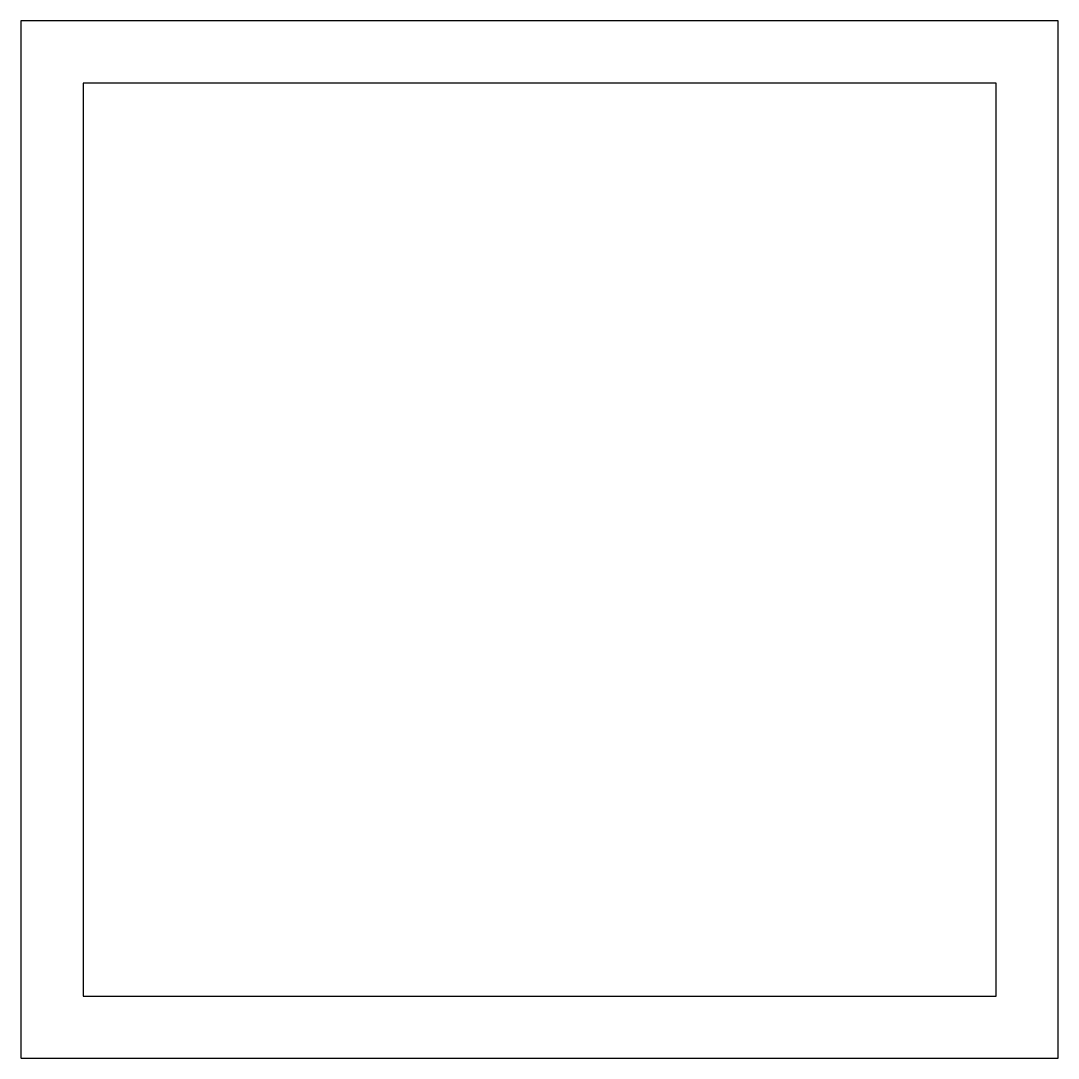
# Model space of a CAD drawing. Header units: millimetres. Extents: x 0 to 50, y 0 to 50.
import ezdxf

# ---------------------------------------------------------------- set-up
doc = ezdxf.new("R2010")
doc.units = ezdxf.units.MM
doc.layers.add('PROFILE', color=7, linetype='Continuous')

msp = doc.modelspace()

# ---------------------------------------------------------------- linework, layer by layer
at = {"layer": 'PROFILE'}
for p, q in [((50, 50), (0, 50)), ((0, 50), (0, 0.02)), ((50, 0), (50, 50)), ((0, 0), (50, 0))]:
    msp.add_line(p, q, dxfattribs=at)
msp.add_lwpolyline([(3, 3), (47, 3), (47, 47), (3, 47)], close=True, dxfattribs=at)

doc.saveas('drawing.dxf')
